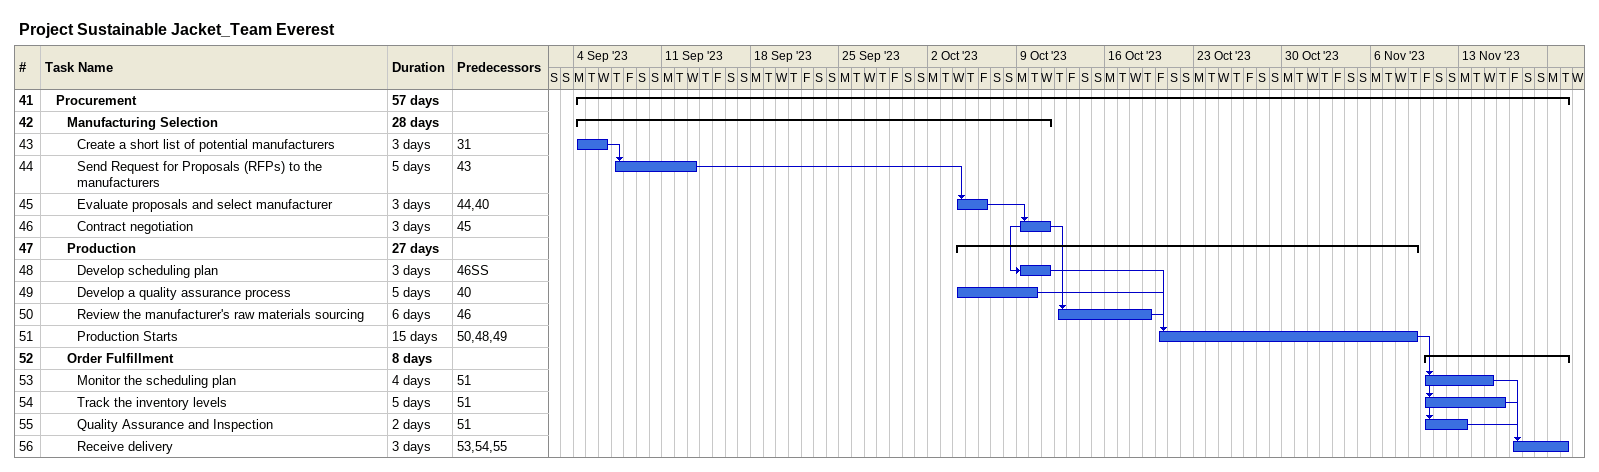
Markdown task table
Project Sustainable Jacket_Team Everest

| ID | Level | Task | Duration | Start | Finish | Predecessors |
|---|---|---|---|---|---|---|
| 41 | 2 | **Procurement** | 57d | 2023-09-04 | 2023-11-21 |  |
| 42 | 3 | **Manufacturing Selection** | 28d | 2023-09-04 | 2023-10-11 |  |
| 43 | 4 | Create a short list of potential manufacturers | 3d | 2023-09-04 | 2023-09-06 | 31 |
| 44 | 4 | Send Request for Proposals (RFPs) to the manufacturers | 5d | 2023-09-07 | 2023-09-13 | 43 |
| 45 | 4 | Evaluate proposals and select manufacturer | 3d | 2023-10-04 | 2023-10-06 | 44, 40 |
| 46 | 4 | Contract negotiation | 3d | 2023-10-09 | 2023-10-11 | 45 |
| 47 | 3 | **Production** | 27d | 2023-10-04 | 2023-11-09 |  |
| 48 | 4 | Develop scheduling plan | 3d | 2023-10-09 | 2023-10-11 | 46SS |
| 49 | 4 | Develop a quality assurance process | 5d | 2023-10-04 | 2023-10-10 | 40 |
| 50 | 4 | Review the manufacturer's raw materials sourcing | 6d | 2023-10-12 | 2023-10-19 | 46 |
| 51 | 4 | Production Starts | 15d | 2023-10-20 | 2023-11-09 | 50, 48, 49 |
| 52 | 3 | **Order Fulfillment** | 8d | 2023-11-10 | 2023-11-21 |  |
| 53 | 4 | Monitor the scheduling plan | 4d | 2023-11-10 | 2023-11-15 | 51 |
| 54 | 4 | Track the inventory levels | 5d | 2023-11-10 | 2023-11-16 | 51 |
| 55 | 4 | Quality Assurance and Inspection | 2d | 2023-11-10 | 2023-11-13 | 51 |
| 56 | 4 | Receive delivery | 3d | 2023-11-17 | 2023-11-21 | 53, 54, 55 |
